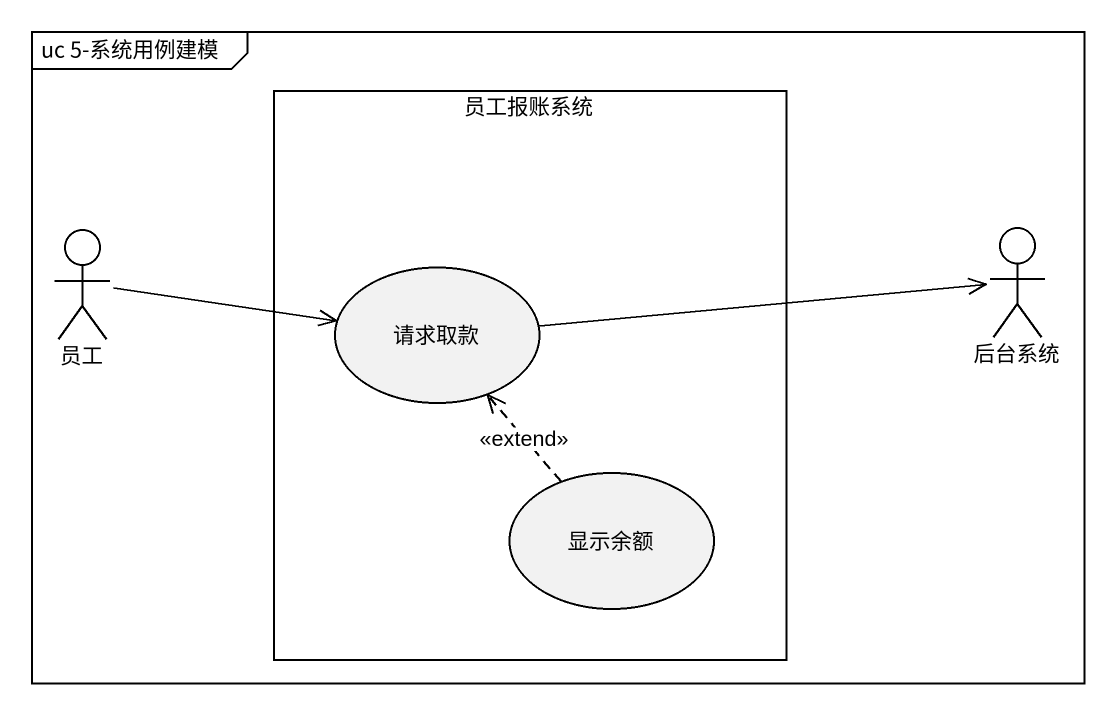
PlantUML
@startuml
mainframe uc 5-系统用例建模
rectangle 员工报账系统 {
  usecase 请求取款
  usecase 显示余额
}
actor 员工
actor 后台系统
员工 -right-> 请求取款
请求取款 -right-> 后台系统
显示余额 .up.> 请求取款 : <<extend>>
@enduml
